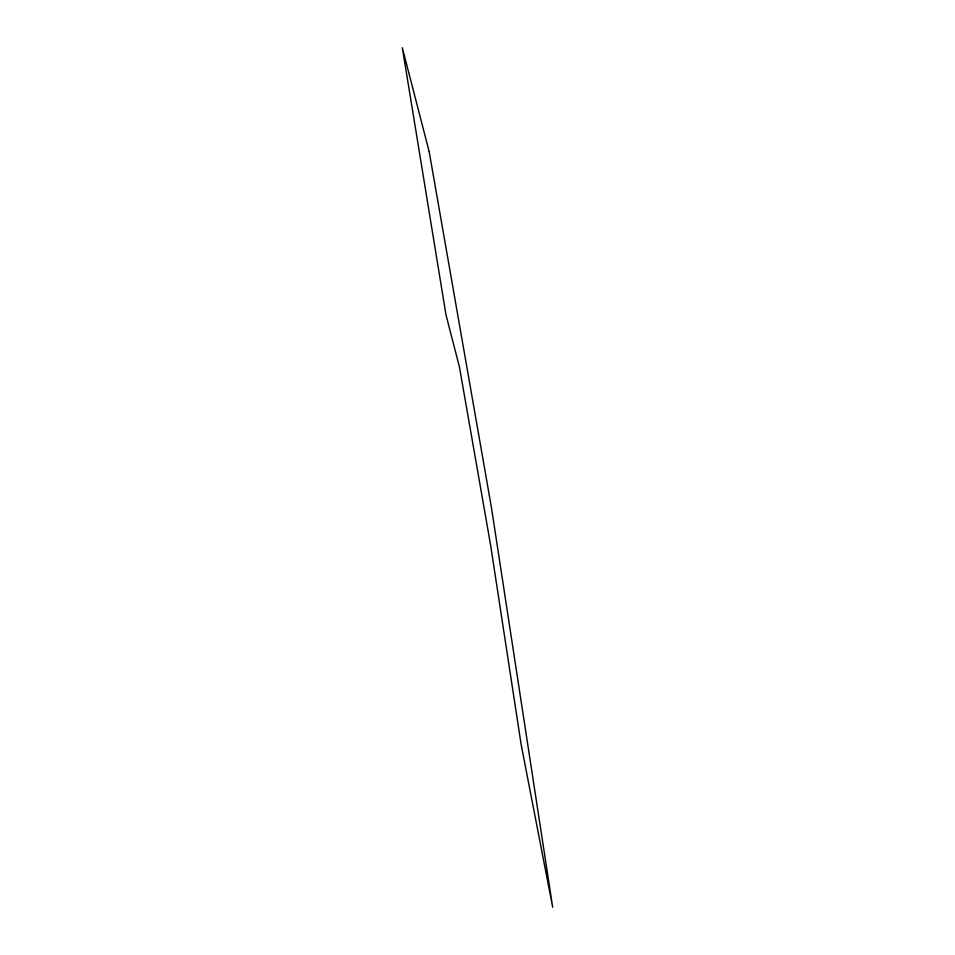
<?xml version="1.0" encoding="UTF-8"?>
<svg xmlns="http://www.w3.org/2000/svg" width="955" height="955" viewBox="0 0 955 955"><rect width="100%" height="100%" fill="white"/><g stroke="black" fill="none" stroke-linecap="round" stroke-linejoin="round"><path stroke-width="1.43" d="M429.177 151.702L402.318 47.75L445.985 314.875L459.415 366.851L490.56 544.863L521.167 744.625L552.682 907.25L491.467 507.726L429.177 151.702"/></g></svg>
